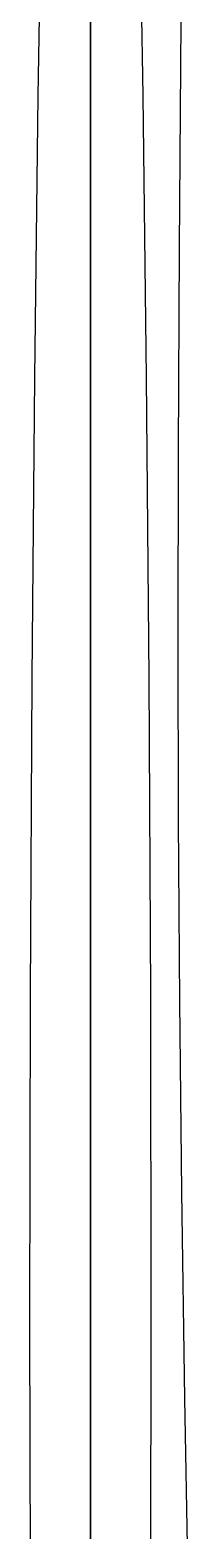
# Model space of a CAD drawing. Extents: x 11992 to 29481, y -6727 to 6811.
# Drawn here: x 22877.3 to 22929.8, y 1866.9 to 2362.5 of the extents above; entities that cross this region are included whole.
import ezdxf

# ---------------------------------------------------------------- set-up
doc = ezdxf.new("R2010")
doc.units = 0
doc.header["$MEASUREMENT"] = 0
doc.layers.get('0').update_dxf_attribs({"color": 8, "linetype": 'CONTINUOUS'})

msp = doc.modelspace()

# ---------------------------------------------------------------- linework, layer by layer
for p, q in [((22897.26, 1129.56, -2340.43), (22897.26, 2739.53, -2340.43)), ((22897.26, 2739.53, -2340.43), (22897.26, 1129.56, -2340.43)), ((22897.26, 1129.56, -2110.34), (22897.26, 2739.53, -2110.34)), ((22879.99, 2340.78, -2340.42), (22881.43, 2426.39, -2340.42)), ((22897.26, 2340.78, -2089.28), (22897.26, 2426.4, -2091.03)), ((22897.26, 2426.4, -2129.65), (22897.26, 2340.78, -2131.4)), ((22913.09, 2426.39, -2340.42), (22914.53, 2340.78, -2340.42)), ((22897.26, 2355.87, -2085.14), (22897.26, 2383.2, -2084.47)), ((22897.26, 2359.66, -1991.98), (22897.26, 2366.58, -1992.2)), ((22897.26, 2354.66, -2033.14), (22897.26, 2365.99, -2032.72)), ((22897.26, 2352.73, -2035.59), (22897.26, 2364.05, -2035.16)), ((22926.67, 2290.65, -2340.43), (22927.19, 2365.54, -2340.43)), ((22897.26, 2352.73, -1991.86), (22897.26, 2359.66, -1991.98)), ((22897.26, 2315.37, -2085.68), (22897.26, 2355.87, -2085.14)), ((22897.26, 2349.19, -2033.4), (22897.26, 2354.66, -2033.14)), ((22897.26, 2338.4, -1991.83), (22897.26, 2352.73, -1991.86)), ((22897.26, 2347.25, -2035.84), (22897.26, 2352.73, -2035.59)), ((22897.26, 2342.41, -2033.69), (22897.26, 2349.19, -2033.4)), ((22897.26, 2340.46, -2036.12), (22897.26, 2347.25, -2035.84)), ((22878.84, 2247.83, -2340.42), (22879.99, 2340.78, -2340.42)), ((22897.26, 2333, -2034), (22897.26, 2342.41, -2033.69)), ((22897.26, 2247.83, -2087.86), (22897.26, 2340.78, -2089.28)), ((22897.26, 2340.78, -2131.4), (22897.26, 2247.83, -2132.82)), ((22897.26, 2331.05, -2036.42), (22897.26, 2340.46, -2036.12)), ((22914.53, 2340.78, -2340.42), (22915.69, 2247.83, -2340.42)), ((22897.26, 2310.92, -1991.89), (22897.26, 2338.4, -1991.83)), ((22897.26, 2319.65, -2034.32), (22897.26, 2333, -2034)), ((22897.26, 2317.69, -2036.74), (22897.26, 2331.05, -2036.42)), ((22897.26, 2301.04, -2034.64), (22897.26, 2319.65, -2034.32)), ((22897.26, 2299.08, -2037.06), (22897.26, 2317.69, -2036.74)), ((22897.26, 2264.33, -2086.1), (22897.26, 2315.37, -2085.68)), ((22897.26, 2272.91, -1992.03), (22897.26, 2310.92, -1991.89)), ((22897.26, 2275.86, -2034.97), (22897.26, 2301.04, -2034.64)), ((22897.26, 2273.89, -2037.39), (22897.26, 2299.08, -2037.06)), ((22926.35, 2223.46, -2340.43), (22926.67, 2290.65, -2340.43)), ((22897.26, 2242.79, -2035.29), (22897.26, 2275.86, -2034.97)), ((22897.26, 2240.81, -2037.71), (22897.26, 2273.89, -2037.39)), ((22897.26, 2227, -1992.21), (22897.26, 2272.91, -1992.03)), ((22897.26, 2205.4, -2086.41), (22897.26, 2264.33, -2086.1)), ((22877.98, 2148.5, -2340.42), (22878.84, 2247.83, -2340.42)), ((22897.26, 2148.5, -2086.82), (22897.26, 2247.83, -2087.86)), ((22897.26, 2247.83, -2132.82), (22897.26, 2148.5, -2133.86)), ((22915.69, 2247.83, -2340.42), (22916.55, 2148.5, -2340.42)), ((22897.26, 2200.51, -2035.6), (22897.26, 2242.79, -2035.29)), ((22897.26, 2198.51, -2038.02), (22897.26, 2240.81, -2037.71)), ((22897.26, 2175.84, -1992.45), (22897.26, 2227, -1992.21)), ((22926.25, 2161.34, -2340.43), (22926.35, 2223.46, -2340.43)), ((22897.26, 2141.2, -2086.61), (22897.26, 2205.4, -2086.41)), ((22897.26, 2147.7, -2035.89), (22897.26, 2200.51, -2035.6)), ((22897.26, 2145.69, -2038.31), (22897.26, 2198.51, -2038.02)), ((22897.26, 2122.04, -1992.7), (22897.26, 2175.84, -1992.45)), ((22926.39, 2101.65, -2340.43), (22926.25, 2161.34, -2340.43)), ((22877.45, 2043.75, -2340.42), (22877.98, 2148.5, -2340.42)), ((22897.26, 2043.75, -2086.17), (22897.26, 2148.5, -2086.82)), ((22897.26, 2148.5, -2133.86), (22897.26, 2043.75, -2134.51)), ((22897.26, 2083.06, -2036.15), (22897.26, 2147.7, -2035.89)), ((22916.55, 2148.5, -2340.42), (22917.08, 2043.75, -2340.42)), ((22897.26, 2081.03, -2038.57), (22897.26, 2145.69, -2038.31)), ((22897.26, 2074.37, -2086.71), (22897.26, 2141.2, -2086.61)), ((22897.26, 2068.25, -1992.97), (22897.26, 2122.04, -1992.7)), ((22926.8, 2041.74, -2340.43), (22926.39, 2101.65, -2340.43)), ((22897.26, 2005.27, -2036.38), (22897.26, 2083.06, -2036.15)), ((22897.26, 2003.21, -2038.81), (22897.26, 2081.03, -2038.57)), ((22897.26, 2007.54, -2086.71), (22897.26, 2074.37, -2086.71)), ((22897.26, 2017.08, -1993.24), (22897.26, 2068.25, -1992.97)), ((22877.26, 1934.55, -2340.42), (22877.45, 2043.75, -2340.42)), ((22897.26, 1934.55, -2085.95), (22897.26, 2043.75, -2086.17)), ((22897.26, 2043.75, -2134.51), (22897.26, 1934.55, -2134.73)), ((22917.08, 2043.75, -2340.42), (22917.26, 1934.55, -2340.42)), ((22927.49, 1978.97, -2340.43), (22926.8, 2041.74, -2340.43)), ((22897.26, 1971.18, -1993.49), (22897.26, 2017.08, -1993.24)), ((22897.26, 1943.35, -2086.63), (22897.26, 2007.54, -2086.71)), ((22897.26, 1913.01, -2036.57), (22897.26, 2005.27, -2036.38)), ((22897.26, 1910.9, -2039), (22897.26, 2003.21, -2038.81)), ((22928.49, 1910.72, -2340.43), (22927.49, 1978.97, -2340.43)), ((22897.26, 1933.17, -1993.7), (22897.26, 1971.18, -1993.49)), ((22897.26, 1884.42, -2086.46), (22897.26, 1943.35, -2086.63)), ((22877.45, 1825.34, -2340.42), (22877.26, 1934.55, -2340.42)), ((22897.26, 1825.34, -2086.17), (22897.26, 1934.55, -2085.95)), ((22897.26, 1934.55, -2134.73), (22897.26, 1825.34, -2134.51)), ((22897.26, 1905.69, -1993.86), (22897.26, 1933.17, -1993.7)), ((22917.26, 1934.55, -2340.42), (22917.08, 1825.34, -2340.42)), ((22897.26, 1906.71, -2036.73), (22897.26, 1913.01, -2036.57)), ((22897.26, 1904.62, -2039.16), (22897.26, 1910.9, -2039)), ((22929.82, 1834.33, -2340.43), (22928.49, 1910.72, -2340.43)), ((22897.26, 1900.39, -2036.84), (22897.26, 1906.71, -2036.73)), ((22897.26, 1891.36, -1993.96), (22897.26, 1905.69, -1993.86)), ((22897.26, 1898.32, -2039.27), (22897.26, 1904.62, -2039.16)), ((22897.26, 1894.07, -2036.89), (22897.26, 1900.39, -2036.84)), ((22897.26, 1892.01, -2039.33), (22897.26, 1898.32, -2039.27)), ((22897.26, 1887.74, -2036.91), (22897.26, 1894.07, -2036.89)), ((22897.26, 1885.7, -2039.35), (22897.26, 1892.01, -2039.33)), ((22897.26, 1886.21, -1993.99), (22897.26, 1891.36, -1993.96)), ((22897.26, 1881.4, -2036.9), (22897.26, 1887.74, -2036.91)), ((22897.26, 1881.08, -1993.98), (22897.26, 1886.21, -1993.99)), ((22897.26, 1879.38, -2039.33), (22897.26, 1885.7, -2039.35)), ((22897.26, 1833.4, -2086.23), (22897.26, 1884.42, -2086.46)), ((22897.26, 1875.06, -2036.86), (22897.26, 1881.4, -2036.9)), ((22897.26, 1875.94, -1993.94), (22897.26, 1881.08, -1993.98)), ((22897.26, 1873.05, -2039.29), (22897.26, 1879.38, -2039.33)), ((22897.26, 1870.82, -1993.88), (22897.26, 1875.94, -1993.94)), ((22897.26, 1868.71, -2036.8), (22897.26, 1875.06, -2036.86)), ((22897.26, 1866.72, -2039.24), (22897.26, 1873.05, -2039.29)), ((22897.26, 1865.69, -1993.81), (22897.26, 1870.82, -1993.88)), ((22897.26, 1862.37, -2036.74), (22897.26, 1868.71, -2036.8))]:
    msp.add_line(p, q)

doc.saveas('drawing.dxf')
